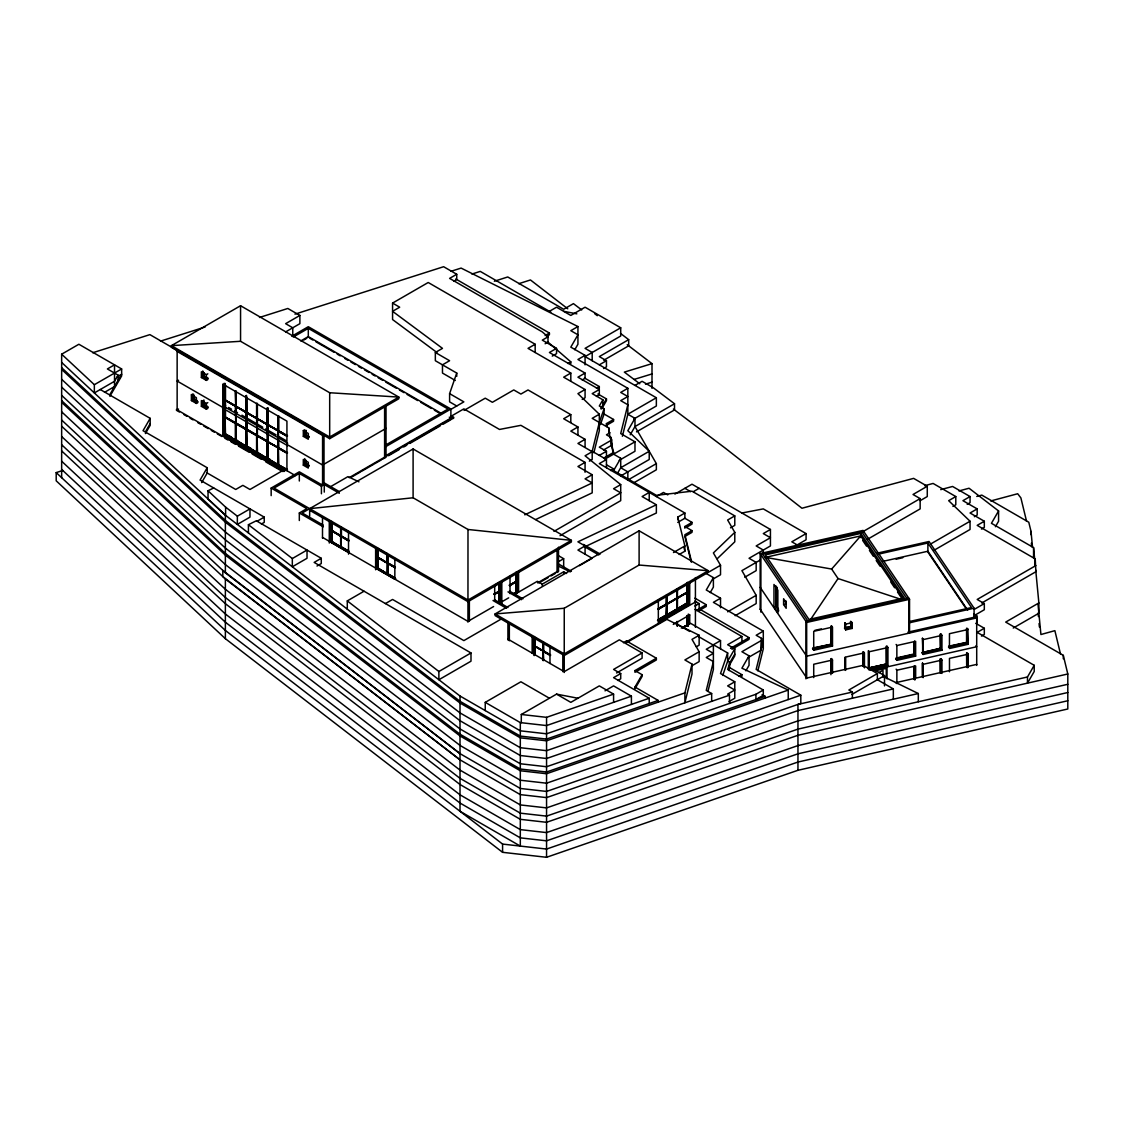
<?xml version="1.0" encoding="UTF-8"?>
<svg xmlns="http://www.w3.org/2000/svg" width="1124" height="1124" viewBox="0 0 1124 1124"><rect width="100%" height="100%" fill="white"/><g stroke="black" fill="none" stroke-linecap="round" stroke-linejoin="round"><path stroke-width="1.5" d="M593.865 452.719L599.317 430.689L599.317 414.222L577.933 393.639L585.07 389.522L585.07 397.756L582.218 399.413M622.387 436.252L627.838 414.222L627.838 388.3L577.933 359.483L585.07 355.367L585.07 364.836M692.005 664.073L692.005 673.95L684.881 702.767L684.881 692.89L692.005 664.073L684.881 659.957L699.142 651.723L692.005 639.373L699.142 635.257L699.142 645.148L696.29 646.792M713.389 661.193L713.389 653.367L706.265 657.484L713.389 661.6L706.265 690.417L711.661 693.536L711.661 701.362M707.937 691.457L713.389 669.426L713.389 661.6M747.769 657.821L760.92 650.22L761.524 638.348L756.171 635.257L763.294 631.14L763.294 648.843L757.843 670.873M763.294 640.61L756.171 669.426L800.808 695.194L800.808 703.427L546.559 791.436L520.314 788.458L460.011 753.642L225.376 572.818L61.651 420.053M456.737 405.989L449.6 401.872L449.6 393.639L456.737 373.07L435.339 360.72L435.339 352.486L442.477 348.37L392.571 311.32L399.694 307.203L392.571 303.087L392.571 319.553L436.927 352.486M596.465 396.449L599.317 394.791L599.317 389.522L592.193 393.639L602.886 399.821L599.317 405.989L604.08 408.743L599.317 422.455L592.193 451.272L606.454 459.505L606.454 467.739M600.385 424.675L604.08 414.011L604.08 408.743M720.526 648.843L720.526 640.61L713.389 644.726L727.649 652.96L720.526 673.543L734.787 681.776L734.787 698.243L729.083 701.531M722.718 675.44L727.649 661.193L734.787 648.843L727.649 644.726L741.91 636.493L741.91 641.762M727.649 652.96L727.649 661.193L730.024 662.57L727.649 669.426L763.294 690.01L763.294 695.278L755.932 699.535L755.932 694.267L763.294 690.01M729.083 670.578L730.024 662.57M104.532 392.332L114.522 386.558L114.522 364.836L107.384 368.953L118.09 375.121L114.522 381.289L94.346 392.936L94.346 384.703L61.651 354.2L78.877 344.253L121.645 368.953L121.645 375.95L109.899 396.28M109.899 394.552L121.645 374.222L117.374 376.681M100.261 389.522L150.166 418.339L143.043 430.689L207.195 467.739L207.195 473.007L201.66 482.603M145.417 431.841L150.166 423.608M145.417 433.569L150.166 425.336L150.166 418.339M207.195 467.739L200.072 480.089L264.238 517.124L264.238 522.393L261.386 524.037M574.771 349.733L577.933 344.253L577.933 326.55L461.107 268.088L451.103 271.277M600.75 408.799L606.454 398.908L597.898 393.976M601.705 408.869L606.454 400.636L606.454 398.908M633.838 418.985L656.36 405.989L656.36 397.756L627.838 414.222L634.976 418.339L627.838 430.689L649.222 451.272L649.222 459.505L620.715 475.972M630.213 434.805L634.976 426.572L674.512 403.741L653.311 387.766L642.099 381.303L634.976 385.406M730.502 527.83L734.787 525.358L734.787 515.888L692.005 491.202L656.36 495.319L613.578 470.619L620.715 458.269L613.578 454.152L611.063 443.98M617.54 473.218L620.715 467.739L649.222 451.272M642.099 674.695L642.099 676.423L634.976 688.773L634.976 687.045L642.099 674.695L634.976 670.578L634.976 672.307L656.36 659.957L656.36 658.228L626.475 640.975L623.441 642.731M706.265 573.521L713.389 577.638L706.265 589.988L720.526 598.221L720.526 607.691M710.227 592.587L713.389 587.107L713.389 577.638M729.237 663.722L734.787 654.112M729.237 665.45L734.787 655.84L734.787 648.843M760.92 640.75L741.91 651.723L749.048 655.84L741.91 668.19L788.233 690.08L788.233 699.535M745.872 670.803L749.048 665.31L749.048 655.84M958.927 490.949L969.057 488.238L998.576 510.956L991.438 523.306L1033.56 547.613L1035.218 564.908M995.4 526.735L998.576 521.241L998.576 510.956M1034.221 665.31L1034.221 671.492L1027.476 683.153L1027.476 676.985L1034.221 665.31L977.178 632.376L984.315 628.26L984.315 634.442L981.463 636.086M809.94 620.462L838.054 578.551L831.648 569.053L765.388 557.364L860.731 535.909L903.345 599.008M831.648 569.053L860.731 535.909M734.787 515.888L727.649 520.005L734.787 532.355L713.389 552.938L720.526 565.288L720.526 574.757L713.389 578.874M717.168 558.769L734.787 541.824L734.787 532.355M94.346 384.703L121.645 368.953M240.564 305.728L171.41 345.644L171.41 347.302L329.683 438.669L398.837 398.753L398.837 397.095L240.564 305.728L240.564 341.289L329.683 392.74L398.837 397.095L329.683 437.025L171.41 345.644L240.564 341.289M177.142 409.867L177.142 351.419L178.561 350.59L179.995 351.419M178.561 380.235L177.142 381.05L222.763 407.394L225.615 405.75M285.622 331.903L299.883 323.67L299.883 315.437L285.622 323.67L292.76 327.787L292.76 336.02M207.8 373.814L206.38 374.629L201.379 371.749L201.379 377.509L204.231 375.866M201.379 377.509L206.38 380.404L207.8 379.575L202.812 376.695L202.812 370.934M291.762 336.259L308.299 326.705L450.893 409.038L450.893 418.086L384.717 456.302M192.822 395.423L192.822 399.737L197.81 402.617L196.391 403.446L191.389 400.566L191.389 394.805L192.822 393.976M293.252 337.045L308.299 328.363L448.04 409.038L384.787 445.554M191.389 400.566L194.241 398.922L196.742 400.355M178.561 409.038L176.412 410.274L179.447 412.016M300.782 340.937L308.299 336.596L440.453 412.887M303.789 340.024L306.796 338.282M207.8 402.617L206.366 403.446L201.379 400.566L201.379 406.326L204.231 404.682M201.379 406.326L206.366 409.206L207.8 408.377L202.798 405.497L202.798 401.184M392.571 303.087L428.216 282.503L535.164 344.253L535.164 352.486M235.323 391.194L235.759 405.834L225.053 400.158L287.463 436.098M453.885 281.197L456.737 279.539L456.737 274.27L449.6 278.387L542.288 331.903L547.992 336.835L547.992 342.103L545.14 343.761M224.196 409.038L225.615 408.223M225.474 406.93L225.474 400.313L245.959 412.227L245.959 395.676M235.323 406.495L235.759 422.793L225.053 417.116L287.238 453.183M235.323 423.453L235.323 440.004L225.474 433.822L225.053 417.524L235.323 423.453L236.11 423.003L236.11 406.452L256.595 418.367L256.595 403.474M286.929 470.675L286.929 421.149L222.763 384.099L222.763 435.381L225.615 433.738M245.959 429.593L245.959 446.144L236.11 439.962L235.689 423.664L245.959 429.593L246.746 429.143L246.746 412.592L267.231 424.507L267.231 407.956M236.11 439.962L235.548 391.068M256.595 435.733L256.595 452.284L246.746 446.102L246.311 429.804L256.595 435.733L257.382 435.283L257.382 418.732L277.867 430.647L277.867 415.754M246.746 446.102L246.381 395.423M267.807 441.549L268.018 424.872L287.463 435.691M267.231 441.873L267.231 458.423L257.382 452.241L256.946 435.943L277.867 447.605L277.867 431.054M257.382 452.241L256.806 403.347M303.325 430.604L308.313 433.485L308.313 439.245L303.325 436.365L303.325 430.604L304.745 429.789L304.745 435.55L308.496 437.714M267.807 458.508L268.018 441.83L287.463 452.649M303.325 436.365L306.178 434.721M177.142 351.419L322.574 435.381L324.007 434.567L324.007 484.542M287.463 469.607L278.218 464.774L278.218 415.95M549.411 311.32L556.549 307.203L570.809 315.437L585.07 307.203L620.715 327.787L620.715 336.02L592.489 352.318M303.311 465.181L308.299 468.062L308.299 462.301L303.311 459.421L303.311 465.181L306.164 463.538M271.165 495.614L271.165 488.069L299.321 471.813L321.422 484.57L324.274 482.927L339.293 491.595M339.322 493.253L324.274 484.57L321.422 486.214L299.321 473.457L274.017 488.069L309.662 508.652L309.662 516.197M545.14 335.528L549.411 333.055L549.411 334.783L546.559 336.427M386.024 428.385L322.574 465.027L286.929 444.444M237.347 516.183L249.978 508.891L249.978 517.124L237.347 524.416L237.347 516.183L225.601 507.121L208.038 490.781L213.701 487.942M535.164 344.253L528.027 348.37L570.809 373.07L570.809 381.289M547.992 336.835L542.288 340.136L556.549 348.37L556.549 353.638L552.263 356.111M577.933 326.55L570.809 330.667L577.933 334.783L570.809 347.133L585.07 355.367M384.717 447.24L450.893 409.038M257.115 521.241L264.238 517.124M450.668 409.487L463.861 401.872L449.6 393.639M556.549 348.37L549.411 352.486L585.07 373.07L585.07 378.338L582.218 379.982M330.049 486.973L347.962 476.632L358.935 481.817M464.072 410.401L485.245 398.177L492.382 402.294L513.766 389.944L520.904 394.06L528.027 389.944L570.809 414.63L570.809 422.455M349.199 477.644L453.745 417.271L451.539 415.992L463.861 408.869L499.506 429.452L520.904 425.336L585.07 462.386L585.07 472.263M351.278 477.264L360.368 472.024M361.226 471.504L373.997 464.142M374.896 463.608L381.57 459.772M382.483 459.238L386.024 457.201L386.024 405.722M388.553 455.726L399.189 449.586M403.741 446.959L406.776 445.202M409.81 443.46L440.172 425.926M443.207 424.169L450.808 419.786M299.321 520.524L299.321 512.98L306.81 508.652L271.165 488.069M620.715 327.787L585.07 348.37L592.193 352.486L592.193 360.72M309.718 508.652L467.991 600.033L571.371 540.349L467.991 529.474L413.098 497.777L309.718 508.652L309.718 510.296L467.991 601.677L571.371 541.993L571.371 540.349L413.098 448.968L302.173 512.98L323.234 525.133M567.957 363.516L570.809 361.872L547.472 341.668M592.193 352.486L585.07 356.603L656.36 397.756M570.809 373.07L563.672 377.186L585.07 389.522M620.504 333.392L628.681 339.645L599.317 356.603L606.454 360.72L606.454 366.888L603.602 368.532M603.728 360.228L628.681 345.827L628.681 339.645M585.07 373.07L577.933 377.186L599.317 389.522M599.317 364.836L606.454 360.72M331.987 530.43L349.016 540.672M331.987 530.851L340.656 536.345L341.429 535.895L341.429 528.308M292.324 558.544L307.021 550.058L307.021 558.291L292.324 566.777L292.324 558.544L248.418 524.711L256.3 520.777L321.267 558.291L321.267 563.56L316.996 566.032M596.465 388.216L599.317 386.558L599.317 388.3M330.709 521.466L330.709 542.204L332.128 541.389M321.267 558.291L314.144 562.407L470.998 652.96L470.998 661.193L438.88 679.739L438.88 671.506L347.288 600.904L364.05 591.224M570.809 414.63L563.672 418.746L577.933 426.979L577.933 434.805M627.838 388.3L620.715 392.417L627.838 396.519L620.715 400.636L627.838 404.752L620.715 433.569L634.976 441.802L634.976 451.272L619.282 460.32M599.317 414.222L592.193 418.339L608.829 427.949L610.023 438.023M577.933 426.979L570.809 431.096L585.07 439.329L585.07 447.155M606.454 423.608L613.578 419.491L613.578 421.219L606.454 425.336L606.454 423.608L607.297 426.994M585.07 439.329L577.933 443.446L592.193 451.679L592.193 459.505L589.341 461.149M610.023 432.754L606.454 434.805L611.203 437.545L611.793 445.216L603.476 450.022M377.046 548.217L377.046 568.969L378.479 568.14M387.78 573.676L387.78 563.054L387.78 573.676L395.353 578.045M611.793 439.948L599.317 447.155L606.454 451.272L606.454 456.541M592.193 451.679L585.07 455.796L620.715 484.613L620.715 492.438M636.493 431.869L674.512 409.923L674.512 403.741M585.07 462.386L577.933 466.502L592.193 474.735L592.193 492.846L535.726 519.513M599.317 455.389L606.454 451.272M603.602 458.185L613.578 452.424L611.063 442.252M605.021 459.098L634.976 441.802M606.454 459.505L599.317 463.622L684.881 513.008L684.881 518.276L677.744 522.393M592.193 474.735L585.07 478.852L592.193 482.969L524.753 514.82M610.725 470.534L613.578 468.891L613.578 470.619M385.434 603.574L392.571 599.457L463.861 640.61L501.163 619.071M628.133 479.906L656.36 463.622L634.976 426.572L634.976 418.339M620.715 484.613L613.578 488.729L620.715 492.846L620.715 500.658L560.033 535.698M634.077 482.66L656.36 469.79L656.36 463.622M553.963 531.371L620.715 492.846M496.106 584.354L500.391 581.895M656.36 496.555L663.483 492.438L667.768 494.897M493.97 593.908L499.534 591.196L494.181 594.441M509.327 585.042L516.281 581.515L509.537 585.576M493.97 594.315L499.323 591.069L499.323 583.482M509.327 585.449L516.071 581.389M494.391 594.568L499.534 591.603L499.098 601.972M509.748 585.702L516.281 581.923L516.281 592.545L513.668 594.062M585.07 554.174L585.07 545.941L577.933 550.058L592.193 558.291L579.366 565.695M674.892 494.082L692.005 484.205L770.432 529.474L770.432 545.941L749.048 558.291L756.171 562.407L756.171 570.641L744.762 577.23M557.968 562L563.672 558.698L563.672 566.524M513.246 593.809L515.86 592.306L516.281 581.923M513.359 594.16L516.211 592.503L516.071 572.285M513.794 594.399L516.647 592.755L516.647 572.004M493.605 606.553L467.949 621.361L322.504 537.398M499.632 603.068L508.68 597.842M514.722 594.357L537.356 581.291L542.288 584.143L563.672 571.793L566.594 573.479M693.438 491.609L699.142 488.322M537.595 582.878L558.502 570.809M538.93 582.934L548.076 577.638M551.013 575.952L555.551 573.31M708.261 572.369L708.261 570.725L639.106 530.795L495.094 613.943L495.094 615.587L564.248 655.517L720.526 565.288M677.744 519.766L677.744 517.124L684.881 513.008M684.881 528.238L684.881 526.51L692.005 522.393L692.005 524.121L686.3 527.423M438.88 671.506L470.998 652.96M691.162 561.902L684.881 536.471L692.005 532.355L692.005 530.626L684.881 534.743L691.583 561.86M564.248 608.267L639.106 565.035L708.261 570.725L564.248 653.873L495.094 613.943L564.248 608.267L564.234 672.503M673.473 552.53L684.881 545.941L677.744 517.124M679.177 554.497L684.881 551.21L684.881 545.941M542.808 641.776L542.808 650.88L534.434 646.047L550.577 655.278M534.869 655.306L534.869 646.202L550.577 654.87M770.432 529.474L763.294 533.591L770.432 537.708L756.171 545.941L763.294 550.058L763.294 553.345M661.333 598.375L658.341 600.104L658.341 622.584L689.714 604.473L689.714 581.993M671.787 592.348L674.779 590.62M677.772 588.892L680.751 587.164M485.245 710.593L485.245 702.36L520.904 681.776L549.411 698.243M657.779 608.744L666.546 603.939L666.546 594.835M687.228 591.997L677.449 597.884L677.449 588.779M657.779 609.166L687.438 592.123L687.438 583.019M657.99 609.278L666.546 604.347L666.546 614.968L657.99 619.9M676.887 598.375L666.897 604.136L666.897 614.758L676.887 608.997L677.098 598.502L667.122 604.262L666.335 603.813L666.335 596.226M687.228 592.404L677.238 598.165L677.238 608.787L687.228 603.026M658.2 609.405L666.757 604.473L666.335 614.842L657.779 619.788M676.676 597.842L677.449 598.291L687.438 592.531L687.438 603.152L657.484 620.364M760.442 559.935L741.91 570.641L756.171 595.341L756.171 603.574L735.152 615.699M796.101 545.533L806.077 539.773L806.077 533.591L791.816 541.824L798.953 545.941M657.919 620.603L687.79 603.363L687.79 582.611M658.411 620.898L688.295 603.644L688.295 582.906M626.054 642.043L695.419 602M627.628 642.043L666.869 619.394L699.142 635.257M694.857 606.033L699.142 603.574L699.142 610.571L706.265 606.454L706.265 604.726L694.857 598.137M696.29 610.487L706.265 604.726M673.29 624.41L689.714 614.926L689.714 623.567M720.526 598.221L713.389 602.338L763.294 631.14M521.297 722.704L521.297 714.485L556.549 694.126L577.933 698.243M681.299 628.091L687.438 625.056L687.438 615.952M682.942 627.403L687.228 624.93M920.149 500.672L927.272 496.555L927.272 486.256L913.025 494.49L920.149 498.606L920.149 508.891L867.363 539.38M682.732 627.684L687.438 625.056M682.942 627.81L690.642 623.356L720.526 640.61M683.153 627.937L687.003 625.211M616.584 672.967L642.099 658.228L642.099 652.96L613.578 669.426L620.715 673.543L620.715 678.812L617.863 680.456M862.839 531.694L920.149 498.606M620.715 673.543L613.578 677.66L649.222 698.243L649.222 703.512M727.649 611.807L756.171 595.341M634.976 670.578L656.36 658.228M605.021 690.824L613.578 685.893L631.407 696.178L631.407 704.411M952.941 506.432L955.793 504.774L955.793 496.555L948.67 500.672L970.054 521.241L970.054 529.474L933.763 550.437M967.202 504.367L970.054 502.723L970.054 496.555L962.931 500.672L977.178 508.891L977.178 515.073L974.339 516.717M713.389 652.96L713.389 645.148L706.265 649.265L713.389 653.367M692.005 665.717L699.142 661.6L699.142 651.723M730.502 648.351L749.048 637.645L749.048 639.373L731.935 649.265M977.178 508.891L970.054 513.008L984.315 521.241L984.315 527.423L981.463 529.067M930.728 543.946L970.054 521.241M984.315 521.241L977.178 525.358L1035.232 558.881L1035.878 571.737L981.702 603.026M739.058 676.339L741.91 674.695L741.91 676.423M734.787 681.776L727.649 685.893L734.787 690.01L727.649 694.126L729.49 695.18L729.49 703.413M1035.878 565.569L977.178 599.457L984.315 603.574L984.315 609.742L974.339 615.502M974.339 609.334L984.315 603.574M893.327 699.212L893.327 688.928L877.366 679.711L877.366 673.543L848.859 690.01L852.385 692.047L852.385 698.229M878.771 672.728L882.986 670.297L882.986 676.887M851.851 694.449L884.504 675.608L884.504 685.893M1035.724 570.093L1038.871 602.942L1005.699 622.092L1063.304 655.348L1067.8 673.993L1067.8 708.991L797.956 770.277L546.559 857.289L502.583 852.315L225.376 638.685L56.2 480.819L56.2 472.6L62.874 470.464M1013.244 628.035L1038.871 613.226L1038.871 602.942M585.773 546.348L656.36 513.008L656.36 504.774L577.933 541.824L585.07 545.941M521.297 714.485L546.559 717.337L613.578 694.126L613.578 702.36M631.407 696.178L546.559 725.57L520.314 722.606L485.245 702.36M649.222 698.243L546.559 733.803L520.314 730.825L460.011 696.023L225.376 515.199L61.651 362.434M658.144 702.149L658.144 700.421L546.559 739.072L520.314 736.094L460.011 701.292L225.376 520.468L61.651 367.703M684.881 692.89L546.559 740.8L520.314 737.836L460.011 703.02L225.376 522.196L61.651 369.431M711.661 693.536L546.559 750.677L520.314 747.713L460.011 712.897L225.376 532.073L61.651 379.308M729.49 695.18L546.559 758.503L520.314 755.525L460.011 720.709L225.376 539.885L61.651 387.134M755.932 694.267L546.559 766.737L520.314 763.758L460.011 728.942L225.376 548.119L61.651 395.367M765.149 698.074L765.149 696.346L546.559 772.005L520.314 769.027L460.011 734.211L225.376 553.387L61.651 400.636M788.233 690.08L546.559 773.734L520.314 770.755L460.011 735.939L225.376 555.115L61.651 402.35M800.808 695.194L546.559 783.203L520.314 780.225L460.011 745.409L225.376 564.585L61.651 411.82M294.966 314.144L443.629 266.711L456.737 274.27M471.911 274.059L480.257 271.39L550.844 312.149M494.349 281.239L507.739 276.968L563.672 309.269L573.437 303.635L581.712 309.943M518.754 283.698L530.458 279.96L567.746 308.791M92.73 352.753L149.899 334.629L178.098 350.913M160.521 341.134L205.116 327M259.489 317.474L287.828 308.468L299.883 315.437M652.004 388.342L652.004 363.642L624.354 372.114L639.753 383.734M634.105 379.42L652.004 373.927M645.499 384.155L652.004 382.16M924.687 485.694L933.103 483.446L955.793 496.555M940.746 489.628L952.59 486.467L970.054 496.555M976.77 496.457L981.814 495.108L1028.783 522.224L1031.017 531.413L1032.52 547.135M990.708 500.967L1017.684 493.745L1020.887 497.904L1026.563 521.283M852.385 692.047L797.956 704.411L797.956 770.277M893.327 688.928L797.956 710.593L546.559 797.604L520.314 794.626L460.011 759.824L225.376 579L61.651 426.235M918.308 701.769L918.308 693.536L797.956 720.877L546.559 807.889L520.314 804.924L460.011 770.109L225.376 589.285L61.651 436.519M1027.476 676.985L797.956 729.111L546.559 816.122L520.314 813.158L460.011 778.342L225.376 597.518L61.651 444.753M1067.8 673.993L797.956 735.293L546.559 822.304L520.314 819.326L460.011 784.51L225.376 603.686L61.651 450.921M1067.8 684.291L797.956 745.577L546.559 832.589L520.314 829.624L460.011 794.809L225.376 613.985L61.651 461.219M1067.8 692.524L797.956 753.811L546.559 840.822L520.314 837.858L460.011 803.042L225.376 622.218L61.651 469.453M1067.8 700.758L797.956 762.044L546.559 849.056L502.583 844.082L225.376 630.452L56.2 472.6M760.161 609.363L760.161 553.57L863.021 530.416L909.541 599.303L909.541 633.051L908.81 631.969L908.81 598.207L805.936 621.361L805.936 678.854M863.752 531.497L760.892 554.652L760.892 612.144M860.731 533.436L765.388 554.891L808.971 619.436L904.314 597.968L860.731 533.436L860.731 537.553M877.029 553.219L929.042 541.501L974.087 608.21L974.087 617.273M877.718 554.315L927.89 543.004L971.473 607.55L909.583 621.488M882.733 561.41L927.89 551.238L967.609 610.051M896.109 559.218L902.797 557.715M786.168 602.534L783.597 598.741L783.597 604.501L785.479 604.08L785.479 601.199M773.972 606.946L777.85 612.692L777.85 590.226L773.972 584.48L773.972 606.946L775.841 606.524L778.763 610.838M776.501 587.36L776.684 606.651L776.782 587.964M760.161 553.57L806.667 622.457L909.541 599.303M814.816 630.367L821.307 628.906M844.925 623.047L845.655 624.129L852.231 622.654L852.231 628.414L845.655 629.89L844.925 622.64M850.671 626.475L845.136 627.909L845.023 622.808M844.447 628.105L851.023 626.616L851.023 622.303M844.672 628.428L851.247 626.953L851.247 622.626M844.925 628.808L851.5 627.332L851.5 621.572M908.656 622.949L974.087 608.21M812.975 647.944L831.043 644.249L831.043 626.714M812.511 648.464L831.296 644.235L831.296 625.871M812.736 648.787L831.521 644.558L831.521 626.208M813.72 650.248L832.505 646.019L832.505 627.094L813.72 631.323L813.72 650.248L812.989 649.166L831.774 644.937L831.774 626.012M907.925 632.166L975.969 616.851M976.714 665.422L976.7 617.933L806.667 656.205L760.161 587.318M832.505 673.374L832.505 660.027L813.72 664.256L813.72 677.603M887.932 647.55L869.147 651.779L869.147 670.129L887.932 665.9L887.932 647.55L887.201 646.455L887.201 664.818L868.416 669.047L868.416 650.684M896.123 644.445L896.854 645.541L915.639 641.312L915.639 656.121L896.854 660.35L896.123 659.268L914.908 655.039L914.908 641.874M922.425 638.53L923.155 639.612L941.94 635.383L941.94 650.206L923.155 654.435L922.425 638.137M968.242 629.468L949.457 633.697L949.457 648.506L968.242 644.277L967.511 628.386L967.511 643.195L948.726 647.424M896.109 658.046L914.177 653.957M940.381 648.267L922.635 652.454L922.635 638.46M948.726 646.202L966.682 642.352M895.645 658.566L914.43 654.337L914.43 641.158M921.947 652.651L940.732 648.422L940.732 635.243M948.937 646.525L967.033 642.492L967.033 629.328M895.87 658.889L914.655 654.66L914.655 641.495M922.172 652.974L940.957 648.745L940.957 633.922M948.473 647.045L967.258 642.816L967.258 629.651M922.425 653.353L941.209 649.124L941.209 634.301L941.94 635.383M868.627 650.613L868.627 668.148L886.471 664.129L886.471 646.595M868.515 667.993L886.358 663.975L886.246 646.272M867.939 668.344L886.724 664.115L886.724 647.424M868.149 668.668L886.934 664.439L886.934 646.075M872.983 670.087L976.714 646.736L975.969 645.654M875.694 670.705L885.867 668.415M896.137 669.145L896.868 670.227L915.653 665.998L915.653 677.688M922.425 676.859L922.439 663.23L923.169 664.312L941.954 660.083L941.954 673.431M968.256 667.516L968.256 654.154L949.471 658.383L949.471 671.745M895.561 682.704L976.784 664.382M741.91 513.008L763.294 508.891L806.077 533.591M563.672 311.32L576.837 313.849M838.054 578.551L902.656 599.893M883.675 676.62L918.308 693.536M557.897 565.793L570.318 571.905M927.272 486.256L913.615 478.374L801.946 508.245L725.233 448.139L673.388 409.08M455.726 278.963L549.411 333.055M584.466 377.987L599.317 386.558M974.339 614.266L977.178 615.924L977.178 622.092M975.758 623.328L984.315 628.26M603.602 413.73L613.578 419.491M684.881 488.322L690.586 491.609M435.339 352.486L449.6 360.72L442.477 364.836L442.477 373.07L455.304 380.474M606.454 464.774L613.578 468.891M684.502 518.066L692.005 522.393M656.36 504.774L642.099 496.555L649.222 492.438L649.222 500.658M684.881 526.51L692.005 530.626M450.71 416.344L453.745 418.086L452.326 418.915L449.291 417.159M309.831 338.296L312.865 340.038M315.9 341.794L334.123 352.318M337.158 354.074L340.207 355.83M344.759 358.458L347.794 360.214M350.828 361.97L355.395 364.598M358.43 366.354L361.464 368.11M364.499 369.852L369.065 372.494M372.1 374.25L375.135 375.992M378.17 377.748L382.736 380.376M385.771 382.132L396.407 388.272M399.442 390.028L403.994 392.655M407.029 394.412L417.664 400.551M420.699 402.308L431.335 408.448M434.37 410.204L438.936 412.831M873.39 669.187L884.504 675.608M877.366 673.543L863.134 665.324L806.793 678.039L760.175 609.18M687.438 592.123L687.003 584.283M687.438 592.531L687.003 602.9L677.449 608.913L677.449 598.291M694.857 601.101L699.142 603.574M699.142 608.843L749.048 637.645M686.862 602.829L689.714 604.473M583.468 544.438L600.16 554.076M695.025 609.433L741.91 636.493M583.623 546.166L598.811 554.933M688.295 614.097L689.714 614.926M666.335 614.842L666.757 594.961M557.968 555.411L563.672 558.698M676.381 623.778L689.714 631.463M698.594 636.591L713.389 645.148M558.024 563.672L571.385 571.385M729.083 667.291L741.91 674.695M181.512 352.29L192.204 358.458M195.155 360.172L225.531 377.706M228.523 379.434L239.159 385.574M242.18 387.316L246.732 389.958M249.767 391.7L252.802 393.456M255.822 395.198L260.389 397.826M263.409 399.568L266.458 401.338M269.465 403.066L274.031 405.708M277.038 407.45L280.101 409.22M284.611 411.82L287.688 413.59M290.68 415.318L301.344 421.472M304.309 423.186L321.057 432.866M762.114 694.59L765.149 696.346M204.09 375.95L207.982 378.029M308.889 436.449L306.037 434.805L306.178 430.394M206.732 377.72L203.88 376.076L204.09 372.662M308.664 436.576L305.812 434.932L305.812 431.63M207.94 378.676L203.669 376.203L203.669 372.901M308.454 436.702L305.602 435.058L305.672 430.689M207.055 378.563L203.303 376.399L203.303 372.086M308.988 437.419L305.25 435.255L305.25 430.942M235.548 405.961L225.264 400.032L225.264 383.481M235.9 406.171L246.17 412.101L246.17 395.55M256.806 418.24L246.521 412.311L246.521 395.76M287.238 435.817L278.429 430.731L278.429 415.838M235.548 406.368L225.264 400.439L225.264 416.99L287.463 453.056M235.9 406.579L246.17 412.508L246.17 429.059M256.806 418.648L246.521 412.719L246.521 429.27M267.807 424.998L278.078 430.928L278.078 447.478M287.238 436.224L278.429 431.138L278.429 447.689M287.027 436.351L278.218 431.265L278.64 447.563M228.579 407.478L231.558 409.192M234.523 410.906L237.487 412.62M241.955 415.192L244.92 416.906M247.884 418.62L262.749 427.204M265.714 428.918L276.111 434.918M279.089 436.618L286.227 440.734M223.985 406.452L287.688 443.235M322.574 463.369L324.007 464.198M222.468 408.04L287.688 445.708M642.099 652.96L619.352 639.823L564.234 671.646L507.922 639.12M191.389 394.805L196.391 397.685L196.391 403.446M205.481 405.399L207.968 406.846M236.11 423.003L246.381 428.932L245.959 412.634M246.746 429.143L257.017 435.072L256.595 418.774M257.382 435.283L267.667 441.212L267.231 424.914M196.953 400.65L194.101 398.992L194.101 395.704M206.942 406.41L204.09 404.766L204.09 401.465M308.875 465.266L306.023 463.608L306.023 460.32M193.679 394.313L193.679 399.245L197.487 401.366M203.88 399.947L203.655 405.005L207.476 407.127M305.602 460.573L305.602 463.861L308.664 465.378M193.679 399.245L197.95 401.718M203.655 405.005L207.94 407.478M287.027 453.309L278.218 448.223L278.64 464.521M305.602 463.861L308.454 465.505M197.065 401.619L193.328 399.456L193.328 395.128M207.041 407.38L203.303 405.216L203.303 400.889M308.988 466.221L305.236 464.072L305.236 459.744M308.482 466.516L304.745 464.353L304.745 458.592M515.719 592.222L517.138 593.036L517.138 572.299M509.411 591.055L522.913 598.839M507.992 591.87L521.522 599.682M228.608 435.466L231.586 437.18M234.565 438.908L237.557 440.636M247.997 446.664L250.989 448.392M265.91 457.004L270.378 459.59M287.238 469.734L225.053 434.075L225.053 383.607M285.875 469.593L224.688 434.271L224.688 384.703M295.317 475.536L224.196 434.567L224.196 383.27M222.763 435.381L283.95 470.703M176.412 409.445L283.965 471.532M183.985 414.644L187.02 416.386M190.04 418.142L193.075 419.884M197.613 422.512L200.648 424.268M203.683 426.01L208.221 428.637M211.256 430.394L214.291 432.136M217.311 433.892L221.864 436.505M224.884 438.262L227.919 440.004M230.954 441.76L235.492 444.387M238.527 446.13L249.135 452.255M252.155 453.998L261.246 459.252M265.798 461.88L282.461 471.504M498.958 601.888L500.391 602.717L500.391 581.965M494.434 599.696L507.964 607.508M493.014 600.511L506.517 608.309M634.976 687.045L658.144 700.421M533.647 636.774L536.612 638.488M547.009 644.488L549.973 646.202L549.973 663.497M345.574 529.966L348.524 531.666L348.524 554.146M378.577 549.018L387.471 554.146M543.033 650.754L534.645 645.921L534.645 638.334M543.384 650.965L550.367 654.997M550.156 655.531L543.173 651.499L543.594 660.35M349.016 540.265L341.218 536.008L341.218 528.435M395.353 567.016L387.569 562.773L387.569 555.186M395.353 567.423L377.903 557.434L378.324 549.608M340.867 536.218L331.777 530.978L331.777 541.585L340.867 546.84M348.791 540.799L341.218 536.429L341.218 547.051L348.791 551.42M395.142 567.55L387.569 563.18L387.569 573.802L395.142 578.172M348.58 540.925L341.008 536.555L341.008 547.163L341.008 527.03M387.344 563.307L394.931 567.676M613.578 694.126L599.317 685.893L570.809 702.36L556.549 694.126M299.321 512.98L323.319 526.833M341.401 546.742L349.016 551.294M387.204 573.591L378.114 568.351L378.114 557.729L387.204 562.969L386.993 573.718L378.324 568.224L377.903 557.855L386.993 563.096L387.78 562.646L387.78 555.059M348.58 551.547L331.566 541.712L331.566 521.578M395.746 578.691L377.903 568.463L377.903 548.329M348.974 552.179L331.201 541.923L331.201 522.899M395.311 578.93L377.552 568.674L377.552 549.664M330.709 542.204L348.468 552.474M377.046 568.969L394.819 579.225L394.875 558.431M206.858 472.797L235.717 489.474L242.854 485.357L249.978 489.474L284.709 469.411L284.709 471.139M594.582 313.596L597.308 315.689M627.192 344.689L652.004 363.642M460.011 753.642L222.805 570.416L222.805 576.584L460.011 759.824M974.016 613.943L976.7 617.933M965.671 608L927.89 552.067L927.89 543.004M966.781 642.113L968.242 644.277M966.57 642.183L966.57 628.19M968.256 654.154L967.525 653.072L967.525 666.434M940.479 648.028L941.94 650.206M861.869 531.919L906.928 598.628M862.67 540.419L866.548 546.152M869.442 550.451L873.32 556.197M876.228 560.497L880.106 566.229M890.756 582.007L894.634 587.754M897.528 592.053L901.406 597.785M941.954 660.083L941.224 659.001L941.224 672.349M913.967 654.028L915.639 656.121M886.471 663.736L887.932 665.9M850.77 626.237L852.231 628.414M831.043 643.855L832.505 646.019M762.774 554.23L807.819 620.94M832.505 660.027L831.774 658.931L831.774 672.293M783.597 604.501L786.168 608.295L786.14 601.045M776.501 606.384L778.539 609.236M684.038 547.824L684.881 551.21M611.793 445.216L611.203 437.545M1060.522 654.126L1054.874 630.662L1040.922 634.526L1038.042 604.586M1031.354 543.145L1031.677 546.629M1038.07 613.044L1038.407 616.542M1039.068 623.525L1039.405 627.023M1063.304 655.348L1063.304 658.776M1035.232 558.881L1035.232 565.049M1033.56 547.613L1033.56 557.911M1031.017 531.413L1031.017 534.701M967.272 654.365L967.272 667.712M967.047 654.042L967.047 667.389M966.795 653.213L966.795 667.249M966.584 652.889L966.682 667.08M940.971 658.622L940.971 671.969M940.746 659.957L940.746 673.318M940.381 634.273L940.493 648.436L940.268 634.119M940.381 658.973L940.493 673.164M940.282 658.804L940.282 672.84M923.155 639.612L923.155 654.435M923.169 664.312L923.169 677.66M922.537 662.991L922.649 677.182M914.922 666.588L914.922 679.936M914.669 666.209L914.669 679.556M914.444 665.886L914.444 677.561M914.177 642.113L914.177 654.351M914.191 666.813L914.191 679.079M913.967 641.79L914.079 654.196M913.967 666.49L914.079 678.924M896.854 645.541L896.854 660.35M896.868 670.227L896.868 683.589M887.005 666.939L887.005 678.826M886.274 667.544L886.274 677.73M864.44 667.853L864.44 652.833L845.655 657.062L845.655 670.41M863.71 651.751L863.71 666.771M863.457 653.03L863.457 666.392M863.232 652.707L863.232 666.068M862.881 651.723L862.993 665.914M862.768 653.311L862.768 665.591M850.671 621.544L850.77 626.644L850.559 621.375M845.655 624.129L845.655 629.89M845.023 657.498L845.136 669.932M844.925 657.329L844.925 669.609M831.521 658.552L831.521 671.913M831.296 659.9L831.296 673.248M831.043 659.071L831.043 673.107M830.833 626.391L830.931 644.094M830.931 658.917L830.931 674.695M806.667 622.457L806.667 678.236M777.162 587.88L777.162 606.538M777.063 587.234L777.063 606.243M775.841 585.773L775.841 606.524M761.524 638.348L761.524 647.817M695.419 577.596L695.419 627.29M688.295 615.826L688.295 626.208M687.79 615.545L687.79 625.913M687.368 582.358L687.368 603.11M687.368 615.292L687.368 625.675M687.003 615.699L687.003 624.803M677.449 621.712L677.449 626.265M677.238 590.17L677.238 597.757M677.238 621.586L677.238 626.138M677.098 588.99L677.098 609.124L667.122 614.884L667.122 604.262M677.027 621.46L677.098 624.944M676.887 588.864L676.887 597.968L667.122 603.855L667.122 594.751M676.676 621.67L676.887 624.832M666.897 594.624L666.897 603.728M639.106 530.795L639.106 565.035M627.838 480.089L627.838 471.855L620.715 467.739L620.715 458.269M626.475 640.975L626.475 642.703M613.578 452.424L613.578 454.152M608.829 427.949L608.829 431.897M602.886 399.821L602.886 405.09M570.809 361.872L570.809 363.6M563.672 571.793L563.672 573.521M562.815 654.252L562.815 671.688M558.502 547.233L558.502 571.638L557.054 572.453L557.068 549.805M546.559 717.337L546.559 857.289M543.594 643.251L543.594 650.838M543.384 641.86L543.384 660.476M543.033 641.649L543.173 660.603M542.808 651.288L542.808 660.392M542.288 584.143L542.288 585.871M534.869 638.207L534.869 645.794M534.645 646.328L534.645 655.433M534.434 636.943L534.504 655.306M534.083 636.535L534.083 655.545M533.577 636.816L533.577 654.112M532.158 635.917L532.158 653.199M520.314 722.606L520.314 846.091L460.011 811.275L460.011 696.023M518.571 571.385L518.571 592.137M516.281 572.411L516.281 581.515M515.86 573.69L515.86 581.277M510.015 576.331L510.015 593.612M509.341 623.384L509.341 640.806M507.922 622.556L507.922 639.992M502.583 844.082L502.583 852.315M501.81 581.066L501.81 603.546M499.885 581.684L499.885 602.422M499.534 582.091L499.534 602.225M499.323 591.477L499.323 602.099M499.098 583.356L499.098 590.943M494.686 585.183L494.686 600.736M469.368 600.427L469.368 621.347M467.991 529.474L467.949 622.176M456.737 373.07L456.737 376.357M413.098 448.968L413.098 497.777M387.415 554.849L387.344 562.885M387.204 553.458L386.993 562.688L378.114 557.321L378.114 549.734M384.605 406.551L384.605 458.03M375.627 547.318L375.627 569.784M347.288 600.904L347.288 609.138M340.656 528.35L340.656 535.937L331.777 530.556L331.777 521.452M340.656 536.345L340.656 546.966L331.987 541.473L332.128 522.365M329.683 392.74L329.683 438.669M329.276 520.553L329.276 543.033M324.274 484.57L324.274 492.115M322.574 435.381L322.574 485.357M322.504 517.279L322.504 538.199M321.422 486.214L321.422 493.773M308.299 328.363L308.299 337.411M305.812 460.447L305.812 463.734M299.321 473.457L299.321 481.002M278.64 415.711L278.64 430.604M278.429 448.097L278.429 464.648M278.078 415.627L278.078 430.52L267.807 424.591L268.018 407.914M278.078 447.886L278.078 464.437M277.867 448.012L277.867 464.563L267.582 458.634L267.582 408.167M267.442 407.829L267.442 424.38L257.171 418.451L257.171 403.558M267.442 441.339L267.442 424.788L257.171 418.859L257.171 435.409M267.442 441.76L267.442 458.297M257.382 403.432L257.382 418.325M257.171 435.817L257.171 452.368M248.418 524.711L248.418 532.945M246.746 397.292L246.746 412.185M246.521 429.677L246.521 446.228M246.17 429.466L246.17 446.017M236.11 391.152L236.11 406.045M235.759 390.941L235.9 440.088M225.474 385.012L225.474 399.905M225.474 410.246L225.474 416.863M225.601 507.121L225.601 515.354L208.038 499.014L208.038 490.781M225.264 417.397L225.264 433.948M225.376 515.199L225.376 572.818M225.376 579L225.376 638.685M206.38 374.629L206.38 380.404M206.366 403.446L206.366 409.206M193.89 395.831L193.89 399.118M118.09 375.121L118.09 380.39M61.651 354.2L61.651 477.686"/></g></svg>
